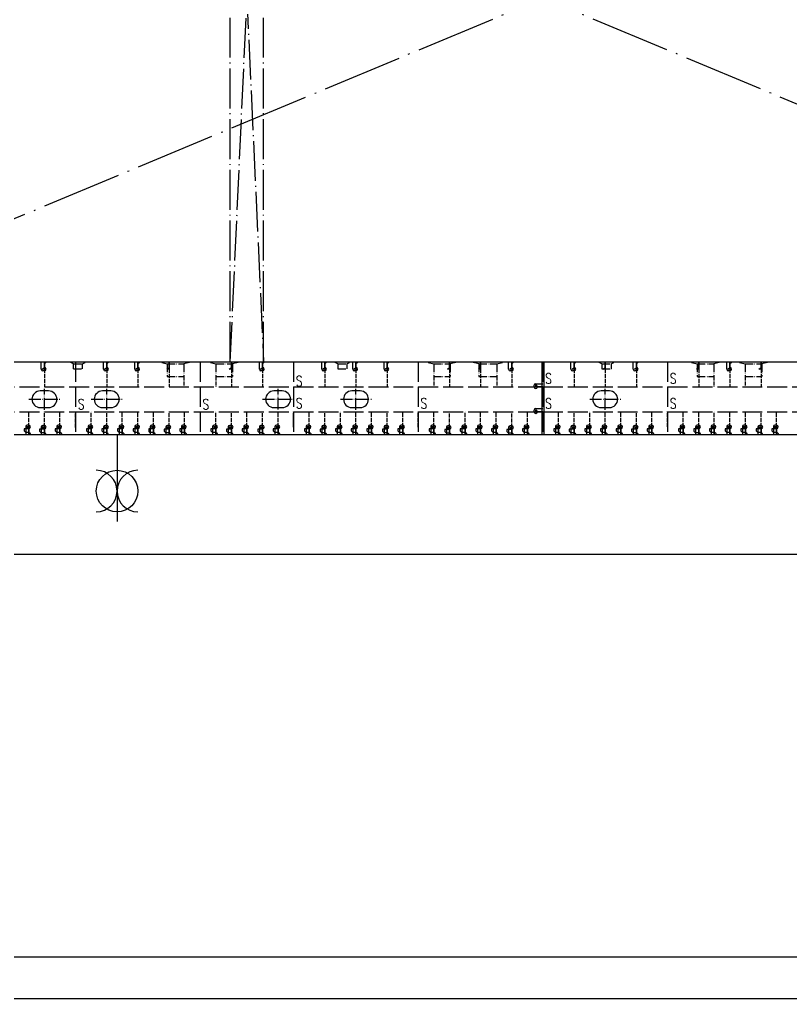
# Model space of a CAD drawing. Extents: x 373818 to 564480, y 322172 to 634257.
# Drawn here: x 489853 to 508432, y 592157 to 615705 of the extents above; entities that cross this region are included whole.
import ezdxf

# ---------------------------------------------------------------- set-up
doc = ezdxf.new("R2010")
doc.units = 0
doc.header["$LTSCALE"] = 40
doc.header["$MEASUREMENT"] = 0
for name, pattern in [('ACAD_ISO02W100', [15, 12, -3]), ('ACAD_ISO04W100', [30.5, 24, -3, 0.5, -3]), ('ACAD_ISO05W100', [34, 24, -3, 0.5, -3, 0.5, -3])]:
    doc.linetypes.add(name, pattern=pattern)
doc.layers.get('0').update_dxf_attribs({"linetype": 'CONTINUOUS'})
for name, color, linetype in [('01CONTINUOUS', 2, 'CONTINUOUS'), ('11', 7, 'CONTINUOUS'), ('BT_ENG', 7, 'CONTINUOUS'), ('C-CEN', 4, 'ACAD_ISO04W100'), ('C-CON', 4, 'CONTINUOUS'), ('C-DAS', 4, 'ACAD_ISO02W100'), ('Y-CON', 2, 'CONTINUOUS'), ('Y-DAS', 2, 'ACAD_ISO02W100')]:
    doc.layers.add(name, color=color, linetype=linetype)
doc.styles.add('ROMANS', font='romans.shx', dxfattribs={"width": 0.75, "height": 250, "bigfont": 'hzdx.shx'})

# ---------------------------------------------------------------- blocks, each defined once
blk = doc.blocks.new('A$C3512239F')
at = {"color": 7, "linetype": 'ACAD_ISO04W100', "ltscale": 0.3}
for p, q in [((375, 0), (375, 500)), ((0, 250), (750, 250))]:
    blk.add_line(p, q, dxfattribs=at)
at = {"color": 7, "linetype": 'Continuous'}
for p, q in [((475, 450), (275, 450)), ((275, 50), (475, 50))]:
    blk.add_line(p, q, dxfattribs=at)
for centre, start, end in [((275, 250), 90, 270), ((475, 250), 270, 90)]:
    blk.add_arc(centre, 200, start, end, dxfattribs=at)
blk = doc.blocks.new('A$C771200ED')
at = {"layer": 'C-CON', "linetype": 'ACAD_ISO05W100', "ltscale": 0.2}
for p, q in [((135, 350), (535, 350)), ((135, 50), (135, 350)), ((535, 50), (535, 350)), ((0, 12), (135, 50)), ((0, 12), (0, 0)), ((135, 50), (535, 50)), ((670, 12), (535, 50)), ((670, 12), (670, 0))]:
    blk.add_line(p, q, dxfattribs=at)

msp = doc.modelspace()

# ---------------------------------------------------------------- linework, layer by layer
at = {"color": 7, "ltscale": 0.2}
for p, q in [((490375.32, 607291.66), (490375.32, 607469.88)), ((491875.32, 607291.66), (491875.32, 607469.88)), ((492625.32, 607291.66), (492625.32, 607469.88)), ((495625.32, 607291.66), (495625.32, 607469.88)), ((497125.32, 607291.66), (497125.32, 607469.88)), ((497875.32, 607291.66), (497875.32, 607469.88)), ((498625.32, 607291.66), (498625.32, 607469.88)), ((501625.32, 607291.66), (501625.32, 607469.88)), ((503125.32, 607291.66), (503125.32, 607469.88)), ((504625.32, 607291.66), (504625.32, 607469.88)), ((506875.32, 607291.66), (506875.32, 607469.88)), ((502272.1, 606944.88), (502450.32, 606944.88)), ((502272.1, 606344.88), (502450.32, 606344.88)), ((490000.32, 605912.04), (490000.32, 605719.88)), ((490750.32, 605912.04), (490750.32, 605719.88)), ((491500.32, 605912.04), (491500.32, 605719.88)), ((492250.32, 605912.04), (492250.32, 605719.88)), ((492625.32, 605912.04), (492625.32, 605719.88)), ((493000.32, 605912.04), (493000.32, 605719.88)), ((493750.32, 605912.04), (493750.32, 605719.88)), ((494500.32, 605912.04), (494500.32, 605719.88)), ((495250.32, 605912.04), (495250.32, 605719.88)), ((496000.32, 605912.04), (496000.32, 605719.88)), ((496750.32, 605912.04), (496750.32, 605719.88)), ((497500.32, 605912.04), (497500.32, 605719.88)), ((497875.32, 605912.04), (497875.32, 605719.88)), ((498250.32, 605912.04), (498250.32, 605719.88)), ((499000.32, 605912.04), (499000.32, 605719.88)), ((499750.32, 605912.04), (499750.32, 605719.88)), ((500500.32, 605912.04), (500500.32, 605719.88)), ((500875.32, 605912.04), (500875.32, 605719.88)), ((501250.32, 605912.04), (501250.32, 605719.88)), ((502000.32, 605912.04), (502000.32, 605719.88)), ((502750.32, 605912.04), (502750.32, 605719.88)), ((503500.32, 605912.04), (503500.32, 605719.88)), ((503875.32, 605912.04), (503875.32, 605719.88)), ((504250.32, 605912.04), (504250.32, 605719.88)), ((505000.32, 605912.04), (505000.32, 605719.88)), ((505750.32, 605912.04), (505750.32, 605719.88)), ((506125.31, 605911.08), (506125.31, 605732.86)), ((506500.32, 605912.04), (506500.32, 605719.88)), ((506875.32, 605912.04), (506875.32, 605719.88)), ((507250.32, 605912.04), (507250.32, 605719.88)), ((508000.32, 605912.04), (508000.32, 605719.88)), ((490075.32, 605857.57), (489960.32, 605857.57)), ((489960.32, 605857.57), (489960.32, 605808.02)), ((489960.32, 605850.11), (489960.32, 605800.56)), ((490000.32, 605768.02), (489960.32, 605808.02)), ((490075.33, 605768.02), (490000.32, 605768.02)), ((490450.32, 605850.81), (490335.32, 605850.81)), ((490335.32, 605850.81), (490335.32, 605801.26)), ((490375.32, 605761.26), (490335.32, 605801.26)), ((490375.32, 605905.28), (490375.32, 605727.06)), ((490450.33, 605761.26), (490375.32, 605761.26)), ((490825.32, 605857.57), (490710.32, 605857.57)), ((490710.32, 605857.57), (490710.32, 605808.02)), ((490750.32, 605768.02), (490710.32, 605808.02)), ((490825.33, 605768.02), (490750.32, 605768.02)), ((491575.32, 605857.57), (491460.32, 605857.57)), ((491460.32, 605857.57), (491460.32, 605808.02)), ((491460.32, 605850.11), (491460.32, 605800.56)), ((491500.32, 605768.02), (491460.32, 605808.02)), ((491575.33, 605768.02), (491500.32, 605768.02)), ((491950.32, 605857.57), (491835.32, 605857.57)), ((491835.32, 605857.57), (491835.32, 605808.02)), ((491875.32, 605768.02), (491835.32, 605808.02)), ((491875.32, 605905.28), (491875.32, 605727.06)), ((491950.33, 605768.02), (491875.32, 605768.02)), ((492325.32, 605857.57), (492210.32, 605857.57)), ((492210.32, 605857.57), (492210.32, 605808.02)), ((492250.32, 605768.02), (492210.32, 605808.02)), ((492325.33, 605768.02), (492250.32, 605768.02)), ((492700.32, 605857.57), (492585.32, 605857.57)), ((492585.32, 605857.57), (492585.32, 605808.02)), ((492625.32, 605768.02), (492585.32, 605808.02)), ((492700.33, 605768.02), (492625.32, 605768.02)), ((493075.32, 605857.57), (492960.32, 605857.57)), ((492960.32, 605857.57), (492960.32, 605808.02)), ((493000.32, 605768.02), (492960.32, 605808.02)), ((493075.33, 605768.02), (493000.32, 605768.02)), ((493450.32, 605850.81), (493335.32, 605850.81)), ((493335.32, 605850.81), (493335.32, 605801.26)), ((493375.32, 605761.26), (493335.32, 605801.26)), ((493375.32, 605905.28), (493375.32, 605727.06)), ((493450.33, 605761.26), (493375.32, 605761.26)), ((493825.32, 605857.57), (493710.32, 605857.57)), ((493710.32, 605857.57), (493710.32, 605808.02)), ((493750.32, 605768.02), (493710.32, 605808.02)), ((493825.33, 605768.02), (493750.32, 605768.02)), ((494460.32, 605857.57), (494460.32, 605808.02)), ((494575.32, 605857.57), (494460.32, 605857.57)), ((494500.32, 605768.02), (494460.32, 605808.02)), ((494575.33, 605768.02), (494500.32, 605768.02)), ((494835.32, 605850.81), (494835.32, 605801.26)), ((494950.32, 605850.81), (494835.32, 605850.81)), ((494875.32, 605761.26), (494835.32, 605801.26)), ((494875.32, 605905.28), (494875.32, 605727.06)), ((494950.33, 605761.26), (494875.32, 605761.26)), ((495325.32, 605857.57), (495210.32, 605857.57)), ((495210.32, 605857.57), (495210.32, 605808.02)), ((495250.32, 605768.02), (495210.32, 605808.02)), ((495325.33, 605768.02), (495250.32, 605768.02)), ((495700.32, 605850.81), (495585.32, 605850.81)), ((495585.32, 605850.81), (495585.32, 605801.26)), ((495625.32, 605761.26), (495585.32, 605801.26)), ((495625.32, 605905.28), (495625.32, 605727.06)), ((495700.33, 605761.26), (495625.32, 605761.26)), ((496075.32, 605857.57), (495960.32, 605857.57)), ((495960.32, 605857.57), (495960.32, 605808.02)), ((496000.32, 605768.02), (495960.32, 605808.02)), ((496075.33, 605768.02), (496000.32, 605768.02)), ((496825.32, 605857.57), (496710.32, 605857.57)), ((496710.32, 605857.57), (496710.32, 605808.02)), ((496750.32, 605768.02), (496710.32, 605808.02)), ((496825.33, 605768.02), (496750.32, 605768.02)), ((497200.32, 605850.81), (497085.32, 605850.81)), ((497085.32, 605850.81), (497085.32, 605801.26)), ((497125.32, 605761.26), (497085.32, 605801.26)), ((497125.32, 605905.28), (497125.32, 605727.06)), ((497200.33, 605761.26), (497125.32, 605761.26)), ((497575.32, 605857.57), (497460.32, 605857.57)), ((497460.32, 605857.57), (497460.32, 605808.02)), ((497500.32, 605768.02), (497460.32, 605808.02)), ((497575.33, 605768.02), (497500.32, 605768.02)), ((497950.32, 605857.57), (497835.32, 605857.57)), ((497835.32, 605857.57), (497835.32, 605808.02)), ((497875.32, 605768.02), (497835.32, 605808.02)), ((497950.33, 605768.02), (497875.32, 605768.02)), ((498325.32, 605857.57), (498210.32, 605857.57)), ((498210.32, 605857.57), (498210.32, 605808.02)), ((498250.32, 605768.02), (498210.32, 605808.02)), ((498325.33, 605768.02), (498250.32, 605768.02)), ((498700.32, 605850.81), (498585.32, 605850.81)), ((498585.32, 605850.81), (498585.32, 605801.26)), ((498625.32, 605761.26), (498585.32, 605801.26)), ((498625.32, 605905.28), (498625.32, 605727.06)), ((498700.33, 605761.26), (498625.32, 605761.26)), ((499075.32, 605857.57), (498960.32, 605857.57)), ((498960.32, 605857.57), (498960.32, 605808.02)), ((499000.32, 605768.02), (498960.32, 605808.02)), ((499075.33, 605768.02), (499000.32, 605768.02)), ((499825.32, 605857.57), (499710.32, 605857.57)), ((499710.32, 605857.57), (499710.32, 605808.02)), ((499750.32, 605768.02), (499710.32, 605808.02)), ((499825.33, 605768.02), (499750.32, 605768.02)), ((500200.32, 605844.03), (500085.32, 605844.03)), ((500085.32, 605844.03), (500085.32, 605794.48)), ((500125.32, 605754.48), (500085.32, 605794.48)), ((500125.32, 605898.49), (500125.32, 605720.28)), ((500200.33, 605754.48), (500125.32, 605754.48)), ((500575.32, 605857.57), (500460.32, 605857.57)), ((500460.32, 605857.57), (500460.32, 605808.02)), ((500500.32, 605768.02), (500460.32, 605808.02)), ((500575.33, 605768.02), (500500.32, 605768.02)), ((500950.32, 605857.57), (500835.32, 605857.57)), ((500835.32, 605857.57), (500835.32, 605808.02)), ((500875.32, 605768.02), (500835.32, 605808.02)), ((500950.33, 605768.02), (500875.32, 605768.02)), ((501325.32, 605857.57), (501210.32, 605857.57)), ((501210.32, 605857.57), (501210.32, 605808.02)), ((501250.32, 605768.02), (501210.32, 605808.02)), ((501325.33, 605768.02), (501250.32, 605768.02)), ((501700.32, 605844.03), (501585.32, 605844.03)), ((501585.32, 605844.03), (501585.32, 605794.48)), ((501625.32, 605754.48), (501585.32, 605794.48)), ((501625.32, 605898.49), (501625.32, 605720.28)), ((501700.33, 605754.48), (501625.32, 605754.48)), ((502075.32, 605857.57), (501960.32, 605857.57)), ((501960.32, 605857.57), (501960.32, 605808.02)), ((502000.32, 605768.02), (501960.32, 605808.02)), ((502075.33, 605768.02), (502000.32, 605768.02)), ((502825.32, 605857.57), (502710.32, 605857.57)), ((502710.32, 605857.57), (502710.32, 605808.02)), ((502710.32, 605850.11), (502710.32, 605800.56)), ((502750.32, 605768.02), (502710.32, 605808.02)), ((502825.33, 605768.02), (502750.32, 605768.02)), ((503200.32, 605850.81), (503085.32, 605850.81)), ((503085.32, 605850.81), (503085.32, 605801.26)), ((503125.32, 605761.26), (503085.32, 605801.26)), ((503125.32, 605905.28), (503125.32, 605727.06)), ((503200.33, 605761.26), (503125.32, 605761.26)), ((503575.32, 605857.57), (503460.32, 605857.57)), ((503460.32, 605857.57), (503460.32, 605808.02)), ((503500.32, 605768.02), (503460.32, 605808.02)), ((503575.33, 605768.02), (503500.32, 605768.02)), ((503950.32, 605857.57), (503835.32, 605857.57)), ((503835.32, 605857.57), (503835.32, 605808.02)), ((503875.32, 605768.02), (503835.32, 605808.02)), ((503950.33, 605768.02), (503875.32, 605768.02)), ((504325.32, 605857.57), (504210.32, 605857.57)), ((504210.32, 605857.57), (504210.32, 605808.02)), ((504250.32, 605768.02), (504210.32, 605808.02)), ((504325.33, 605768.02), (504250.32, 605768.02)), ((504700.31, 605849.83), (504585.31, 605849.83)), ((504585.31, 605849.83), (504585.31, 605800.28)), ((504625.31, 605760.28), (504585.31, 605800.28)), ((504625.31, 605904.29), (504625.31, 605726.08)), ((504700.32, 605760.28), (504625.31, 605760.28)), ((505075.32, 605857.57), (504960.32, 605857.57)), ((504960.32, 605857.57), (504960.32, 605808.02)), ((505000.32, 605768.02), (504960.32, 605808.02)), ((505075.33, 605768.02), (505000.32, 605768.02)), ((505825.32, 605857.57), (505710.32, 605857.57)), ((505710.32, 605857.57), (505710.32, 605808.02)), ((505750.32, 605768.02), (505710.32, 605808.02)), ((505825.33, 605768.02), (505750.32, 605768.02)), ((506200.31, 605856.61), (506085.31, 605856.61)), ((506085.31, 605856.61), (506085.31, 605807.06)), ((506125.31, 605767.06), (506085.31, 605807.06)), ((506200.32, 605767.06), (506125.31, 605767.06)), ((506575.32, 605857.57), (506460.32, 605857.57)), ((506460.32, 605857.57), (506460.32, 605808.02)), ((506500.32, 605768.02), (506460.32, 605808.02)), ((506575.33, 605768.02), (506500.32, 605768.02)), ((506950.32, 605857.57), (506835.32, 605857.57)), ((506835.32, 605857.57), (506835.32, 605808.02)), ((506875.32, 605768.02), (506835.32, 605808.02)), ((506950.33, 605768.02), (506875.32, 605768.02)), ((507325.32, 605857.57), (507210.32, 605857.57)), ((507210.32, 605857.57), (507210.32, 605808.02)), ((507250.32, 605768.02), (507210.32, 605808.02)), ((507325.33, 605768.02), (507250.32, 605768.02)), ((507700.32, 605857.57), (507585.32, 605857.57)), ((507585.32, 605857.57), (507585.32, 605808.02)), ((507625.32, 605768.02), (507585.32, 605808.02)), ((507625.32, 605905.28), (507625.32, 605727.06)), ((507700.33, 605768.02), (507625.32, 605768.02)), ((508075.32, 605857.57), (507960.32, 605857.57)), ((507960.32, 605857.57), (507960.32, 605808.02)), ((508000.32, 605768.02), (507960.32, 605808.02)), ((508075.33, 605768.02), (508000.32, 605768.02))]:
    msp.add_line(p, q, dxfattribs=at)
for p, q in [((490450.32, 607256.66), (490410.32, 607256.66)), ((491950.32, 607256.66), (491910.32, 607256.66)), ((492700.32, 607256.66), (492660.32, 607256.66)), ((495700.32, 607256.66), (495660.32, 607256.66)), ((497200.32, 607256.66), (497160.32, 607256.66)), ((497950.32, 607256.66), (497910.32, 607256.66)), ((498700.32, 607256.66), (498660.32, 607256.66)), ((501700.32, 607256.66), (501660.32, 607256.66)), ((503200.32, 607256.66), (503160.32, 607256.66)), ((504700.32, 607256.66), (504660.32, 607256.66)), ((506950.32, 607256.66), (506910.32, 607256.66)), ((502237.1, 606869.88), (502237.1, 606909.88)), ((502237.1, 606269.88), (502237.1, 606309.88)), ((490075.32, 605947.04), (490035.32, 605947.04)), ((490450.32, 605940.28), (490410.32, 605940.28)), ((490825.32, 605947.04), (490785.32, 605947.04)), ((491575.32, 605947.04), (491535.32, 605947.04)), ((491950.32, 605940.28), (491910.32, 605940.28)), ((492325.32, 605947.04), (492285.32, 605947.04)), ((492700.32, 605947.04), (492660.32, 605947.04)), ((493075.32, 605947.04), (493035.32, 605947.04)), ((493450.32, 605940.28), (493410.32, 605940.28)), ((493825.32, 605947.04), (493785.32, 605947.04)), ((494575.32, 605947.04), (494535.32, 605947.04)), ((494950.32, 605940.28), (494910.32, 605940.28)), ((495325.32, 605947.04), (495285.32, 605947.04)), ((495700.32, 605940.28), (495660.32, 605940.28)), ((496075.32, 605947.04), (496035.32, 605947.04)), ((496825.32, 605947.04), (496785.32, 605947.04)), ((497200.32, 605940.28), (497160.32, 605940.28)), ((497575.32, 605947.04), (497535.32, 605947.04)), ((497950.32, 605947.04), (497910.32, 605947.04)), ((498325.32, 605947.04), (498285.32, 605947.04)), ((498700.32, 605940.28), (498660.32, 605940.28)), ((499075.32, 605947.04), (499035.32, 605947.04)), ((499825.32, 605947.04), (499785.32, 605947.04)), ((500200.32, 605933.49), (500160.32, 605933.49)), ((500575.32, 605947.04), (500535.32, 605947.04)), ((500950.32, 605947.04), (500910.32, 605947.04)), ((501325.32, 605947.04), (501285.32, 605947.04)), ((501700.32, 605933.49), (501660.32, 605933.49)), ((502075.32, 605947.04), (502035.32, 605947.04)), ((502825.32, 605947.04), (502785.32, 605947.04)), ((503200.32, 605940.28), (503160.32, 605940.28)), ((503575.32, 605947.04), (503535.32, 605947.04)), ((503950.32, 605947.04), (503910.32, 605947.04)), ((504325.32, 605947.04), (504285.32, 605947.04)), ((504700.31, 605939.29), (504660.31, 605939.29)), ((505075.32, 605947.04), (505035.32, 605947.04)), ((505825.32, 605947.04), (505785.32, 605947.04)), ((506200.31, 605946.08), (506160.31, 605946.08)), ((506575.32, 605947.04), (506535.32, 605947.04)), ((506950.32, 605947.04), (506910.32, 605947.04)), ((507325.32, 605947.04), (507285.32, 605947.04)), ((507700.32, 605940.28), (507660.32, 605940.28)), ((508075.32, 605947.04), (508035.32, 605947.04)), ((492199.82, 605719.88), (492199.82, 603628.77)), ((451450.32, 602843.34), (526450.32, 602843.34))]:
    msp.add_line(p, q)
at = {"color": 2}
msp.add_line((447392.4, 593156.63), (562792.4, 593156.63), dxfattribs=at)
msp.add_circle((492199.82, 604362.73), 500)
for centre, radius, start, end in [((490450.32, 607296.66), 40, 270, 90), ((491950.32, 607296.66), 40, 270, 90), ((492700.32, 607296.66), 40, 270, 90), ((495700.32, 607296.66), 40, 270, 90), ((497200.32, 607296.66), 40, 270, 90), ((497950.32, 607296.66), 40, 270, 90), ((498700.32, 607296.66), 40, 270, 90), ((501700.32, 607296.66), 40, 270, 90), ((503200.32, 607296.66), 40, 270, 90), ((504700.32, 607296.66), 40, 270, 90), ((506950.32, 607296.66), 40, 270, 90), ((490410.32, 607291.66), 35, 180, 270), ((491910.32, 607291.66), 35, 180, 270), ((492660.32, 607291.66), 35, 180, 270), ((495660.32, 607291.66), 35, 180, 270), ((497160.32, 607291.66), 35, 180, 270), ((497910.32, 607291.66), 35, 180, 270), ((498660.32, 607291.66), 35, 180, 270), ((501660.32, 607291.66), 35, 180, 270), ((503160.32, 607291.66), 35, 180, 270), ((504660.32, 607291.66), 35, 180, 270), ((506910.32, 607291.66), 35, 180, 270), ((502272.1, 606909.88), 35, 90, 180), ((502277.1, 606869.88), 40, 180, 0), ((502272.1, 606309.88), 35, 90, 180), ((502277.1, 606269.88), 40, 180, 0), ((490035.32, 605912.04), 35, 90, 180), ((490075.32, 605907.04), 40, 270, 90), ((490410.32, 605905.28), 35, 90, 180), ((490450.32, 605900.28), 40, 270, 90), ((490785.32, 605912.04), 35, 90, 180), ((490825.32, 605907.04), 40, 270, 90), ((491535.32, 605912.04), 35, 90, 180), ((491575.32, 605907.04), 40, 270, 90), ((491910.32, 605905.28), 35, 90, 180), ((491950.32, 605900.28), 40, 270, 90), ((492285.32, 605912.04), 35, 90, 180), ((492325.32, 605907.04), 40, 270, 90), ((492660.32, 605912.04), 35, 90, 180), ((492700.32, 605907.04), 40, 270, 90), ((493035.32, 605912.04), 35, 90, 180), ((493075.32, 605907.04), 40, 270, 90), ((493410.32, 605905.28), 35, 90, 180), ((493450.32, 605900.28), 40, 270, 90), ((493785.32, 605912.04), 35, 90, 180), ((493825.32, 605907.04), 40, 270, 90), ((494535.32, 605912.04), 35, 90, 180), ((494575.32, 605907.04), 40, 270, 90), ((494910.32, 605905.28), 35, 90, 180), ((494950.32, 605900.28), 40, 270, 90), ((495285.32, 605912.04), 35, 90, 180), ((495325.32, 605907.04), 40, 270, 90), ((495660.32, 605905.28), 35, 90, 180), ((495700.32, 605900.28), 40, 270, 90), ((496035.32, 605912.04), 35, 90, 180), ((496075.32, 605907.04), 40, 270, 90), ((496785.32, 605912.04), 35, 90, 180), ((496825.32, 605907.04), 40, 270, 90), ((497160.32, 605905.28), 35, 90, 180), ((497200.32, 605900.28), 40, 270, 90), ((497535.32, 605912.04), 35, 90, 180), ((497575.32, 605907.04), 40, 270, 90), ((497910.32, 605912.04), 35, 90, 180), ((497950.32, 605907.04), 40, 270, 90), ((498285.32, 605912.04), 35, 90, 180), ((498325.32, 605907.04), 40, 270, 90), ((498660.32, 605905.28), 35, 90, 180), ((498700.32, 605900.28), 40, 270, 90), ((499035.32, 605912.04), 35, 90, 180), ((499075.32, 605907.04), 40, 270, 90), ((499785.32, 605912.04), 35, 90, 180), ((499825.32, 605907.04), 40, 270, 90), ((500160.32, 605898.49), 35, 90, 180), ((500200.32, 605893.49), 40, 270, 90), ((500535.32, 605912.04), 35, 90, 180), ((500575.32, 605907.04), 40, 270, 90), ((500910.32, 605912.04), 35, 90, 180), ((500950.32, 605907.04), 40, 270, 90), ((501285.32, 605912.04), 35, 90, 180), ((501325.32, 605907.04), 40, 270, 90), ((501660.32, 605898.49), 35, 90, 180), ((501700.32, 605893.49), 40, 270, 90), ((502035.32, 605912.04), 35, 90, 180), ((502075.32, 605907.04), 40, 270, 90), ((502785.32, 605912.04), 35, 90, 180), ((502825.32, 605907.04), 40, 270, 90), ((503160.32, 605905.28), 35, 90, 180), ((503200.32, 605900.28), 40, 270, 90), ((503535.32, 605912.04), 35, 90, 180), ((503575.32, 605907.04), 40, 270, 90), ((503910.32, 605912.04), 35, 90, 180), ((503950.32, 605907.04), 40, 270, 90), ((504285.32, 605912.04), 35, 90, 180), ((504325.32, 605907.04), 40, 270, 90), ((504660.31, 605904.29), 35, 90, 180), ((504700.31, 605899.29), 40, 270, 90), ((505035.32, 605912.04), 35, 90, 180), ((505075.32, 605907.04), 40, 270, 90), ((505785.32, 605912.04), 35, 90, 180), ((505825.32, 605907.04), 40, 270, 90), ((506160.31, 605911.08), 35, 90, 180), ((506200.31, 605906.08), 40, 270, 90), ((506535.32, 605912.04), 35, 90, 180), ((506575.32, 605907.04), 40, 270, 90), ((506910.32, 605912.04), 35, 90, 180), ((506950.32, 605907.04), 40, 270, 90), ((507285.32, 605912.04), 35, 90, 180), ((507325.32, 605907.04), 40, 270, 90), ((507660.32, 605905.28), 35, 90, 180), ((507700.32, 605900.28), 40, 270, 90), ((508035.32, 605912.04), 35, 90, 180), ((508075.32, 605907.04), 40, 270, 90), ((491699.82, 604362.73), 500, 270, 90), ((492699.82, 604362.73), 500, 90, 270)]:
    msp.add_arc(centre, radius, start, end)
at = {"color": 7, "ltscale": 0.2}
for centre, start, end in [((490450.33, 607480.66), 270, 346.127404), ((491950.33, 607480.66), 270, 346.127404), ((492700.33, 607480.66), 270, 346.127404), ((495700.33, 607480.66), 270, 346.127404), ((497200.33, 607480.66), 270, 346.127404), ((497950.33, 607480.66), 270, 346.127404), ((498700.33, 607480.66), 270, 346.127404), ((501700.33, 607480.66), 270, 346.127404), ((503200.33, 607480.66), 270, 346.127404), ((504700.33, 607480.66), 270, 346.127404), ((506950.33, 607480.66), 270, 346.127404), ((502461.11, 606869.87), 180, 256.127404), ((502461.11, 606269.87), 180, 256.127404), ((490075.33, 605723.03), 355.977553, 90), ((490450.33, 605716.27), 4.598822, 90), ((490825.33, 605723.03), 355.977553, 90), ((491575.33, 605723.03), 355.977553, 90), ((491950.33, 605716.27), 4.598822, 90), ((492325.33, 605723.03), 355.977553, 90), ((492700.33, 605723.03), 355.977553, 90), ((493075.33, 605723.03), 355.977553, 90), ((493450.33, 605716.27), 4.598822, 90), ((493825.33, 605723.03), 355.977553, 90), ((494575.33, 605723.03), 355.977553, 90), ((494950.33, 605716.27), 4.598822, 90), ((495325.33, 605723.03), 355.977553, 90), ((495700.33, 605716.27), 4.598822, 90), ((496075.33, 605723.03), 355.977553, 90), ((496825.33, 605723.03), 355.977553, 90), ((497200.33, 605716.27), 4.598822, 90), ((497575.33, 605723.03), 355.977553, 90), ((497950.33, 605723.03), 355.977553, 90), ((498325.33, 605723.03), 355.977553, 90), ((498700.33, 605716.27), 4.598822, 90), ((499075.33, 605723.03), 355.977553, 90), ((499825.33, 605723.03), 355.977553, 90), ((500200.33, 605709.49), 13.352417, 90), ((500575.33, 605723.03), 355.977553, 90), ((500950.33, 605723.03), 355.977553, 90), ((501325.33, 605723.03), 355.977553, 90), ((501700.33, 605709.49), 13.352417, 90), ((502075.33, 605723.03), 355.977553, 90), ((502825.33, 605723.03), 355.977553, 90), ((503200.33, 605716.27), 360, 90), ((503575.33, 605723.03), 355.977553, 90), ((503950.33, 605723.03), 355.977553, 90), ((504325.33, 605723.03), 355.977553, 90), ((504700.32, 605715.29), 360, 90), ((505075.33, 605723.03), 355.977553, 90), ((505825.33, 605723.03), 355.977553, 90), ((506200.32, 605722.07), 360, 90), ((506575.33, 605723.03), 355.977553, 90), ((506950.33, 605723.03), 355.977553, 90), ((507325.33, 605723.03), 355.977553, 90), ((507700.33, 605716.27), 4.598822, 90), ((508075.33, 605723.03), 355.977553, 90)]:
    msp.add_arc(centre, 44.99, start, end, dxfattribs=at)
at = {"layer": '01CONTINUOUS'}
for p, q in [((450690.32, 607469.88), (526450.32, 607469.88)), ((451450.32, 607469.88), (526450.32, 607469.88)), ((455541.17, 605719.88), (524572.13, 605719.88))]:
    msp.add_line(p, q, dxfattribs=at)
msp.add_lwpolyline([(448615.58, 606296.25), (449600.32, 606126.98), (451164.82, 605930.28), (451228.22, 605923.88), (452850.32, 605796.78), (453803.02, 605751.48), (455541.22, 605719.88), (459350.32, 605719.88), (465850.32, 605719.88), (476450.32, 605719.88), (515850.32, 605719.88)], dxfattribs=at)
at = {"layer": '11', "color": 7, "linetype": 'Continuous'}
for p, q in [((502425.32, 607466.36), (502425.32, 605719.88)), ((502475.32, 607466.36), (502475.32, 605719.88))]:
    msp.add_line(p, q, dxfattribs=at)
at = {"layer": 'BT_ENG'}
msp.add_line((444892.4, 592156.63), (563792.4, 592156.63), dxfattribs=at)
at = {"layer": 'C-CEN', "ltscale": 2}
for p, q in [((523450.32, 607469.88), (481450.32, 624969.88)), ((481450.32, 607469.88), (523450.32, 624969.88))]:
    msp.add_line(p, q, dxfattribs=at)
at = {"layer": 'C-CEN'}
for p, q in [((494925.32, 624969.88), (495725.32, 607469.88)), ((494925.32, 607469.88), (495725.32, 624969.88)), ((494925.32, 607469.88), (494925.32, 624969.88)), ((495725.32, 607469.88), (495725.32, 624969.88))]:
    msp.add_line(p, q, dxfattribs=at)
at = {"layer": 'C-CON', "linetype": 'ACAD_ISO05W100', "ltscale": 0.2}
for p, q in [((491085.32, 607469.88), (491085.32, 607457.88)), ((491085.32, 607469.88), (491085.32, 607457.88)), ((491150.32, 607419.88), (491085.32, 607457.88)), ((491150.32, 607419.88), (491085.32, 607457.88)), ((491150.32, 607419.88), (491370.32, 607419.88)), ((491150.32, 607419.88), (491370.32, 607419.88)), ((491150.32, 607299.88), (491150.32, 607419.88)), ((491370.32, 607419.88), (491435.32, 607457.88)), ((491370.32, 607419.88), (491435.32, 607457.88)), ((491370.32, 607299.88), (491370.32, 607419.88)), ((491435.32, 607469.88), (491435.32, 607457.88)), ((491435.32, 607469.88), (491435.32, 607457.88)), ((497445.32, 607469.88), (497445.32, 607457.88)), ((497445.32, 607469.88), (497445.32, 607457.88)), ((497510.32, 607419.88), (497445.32, 607457.88)), ((497510.32, 607419.88), (497445.32, 607457.88)), ((497510.32, 607419.88), (497730.32, 607419.88)), ((497510.32, 607419.88), (497730.32, 607419.88)), ((497510.32, 607419.88), (497510.32, 607299.88)), ((497730.32, 607419.88), (497795.32, 607457.88)), ((497730.32, 607419.88), (497795.32, 607457.88)), ((497730.32, 607419.88), (497730.32, 607299.88)), ((497795.32, 607469.88), (497795.32, 607457.88)), ((497795.32, 607469.88), (497795.32, 607457.88)), ((500770.32, 607457.88), (500770.32, 607469.88)), ((500770.32, 607457.88), (500770.32, 607469.88)), ((500905.32, 607419.88), (500770.32, 607457.88)), ((500905.32, 607419.88), (500770.32, 607457.88)), ((500905.32, 607419.88), (501340.32, 607419.88)), ((500905.32, 607419.88), (500905.32, 607119.88)), ((500905.32, 607419.88), (500905.32, 607119.88)), ((500905.32, 607419.88), (501340.32, 607419.88)), ((501340.32, 607419.88), (501475.32, 607457.88)), ((501340.32, 607419.88), (501475.32, 607457.88)), ((501340.32, 607419.88), (501340.32, 607119.88)), ((501340.32, 607419.88), (501340.32, 607119.88)), ((501475.32, 607457.88), (501475.32, 607469.88)), ((501475.32, 607457.88), (501475.32, 607469.88)), ((503805.32, 607469.88), (503805.32, 607457.88)), ((503805.32, 607469.88), (503805.32, 607457.88)), ((503870.32, 607419.88), (503805.32, 607457.88)), ((503870.32, 607419.88), (503805.32, 607457.88)), ((503870.32, 607419.88), (504090.32, 607419.88)), ((503870.32, 607419.88), (504090.32, 607419.88)), ((503870.32, 607419.88), (503870.32, 607299.88)), ((504090.32, 607419.88), (504155.32, 607457.88)), ((504090.32, 607419.88), (504155.32, 607457.88)), ((504090.32, 607419.88), (504090.32, 607299.88)), ((504155.32, 607469.88), (504155.32, 607457.88)), ((504155.32, 607469.88), (504155.32, 607457.88)), ((491150.32, 607299.88), (491370.32, 607299.88)), ((497510.32, 607299.88), (497730.32, 607299.88)), ((500905.32, 607119.88), (501340.32, 607119.88)), ((500905.32, 607119.88), (501340.32, 607119.88)), ((503870.32, 607299.88), (504090.32, 607299.88))]:
    msp.add_line(p, q, dxfattribs=at)
at = {"layer": 'C-DAS'}
for p, q in [((451450.32, 606869.88), (532450.32, 606869.88)), ((451450.32, 606269.88), (527200.32, 606269.88))]:
    msp.add_line(p, q, dxfattribs=at)
at = {"layer": 'Y-CON'}
for p, q in [((490450.32, 607296.66), (490450.32, 607469.88)), ((491950.32, 607296.66), (491950.32, 607469.88)), ((492700.32, 607296.66), (492700.32, 607469.88)), ((493450.32, 607296.66), (493450.32, 607469.88)), ((494950.32, 607296.66), (494950.32, 607469.88)), ((495700.32, 607296.66), (495700.32, 607469.88)), ((497200.32, 607296.66), (497200.32, 607469.88)), ((497950.32, 607296.66), (497950.32, 607469.88)), ((498700.32, 607296.66), (498700.32, 607469.88)), ((500200.32, 607296.66), (500200.32, 607469.88)), ((500950.32, 607296.66), (500950.32, 607469.88)), ((501700.32, 607296.66), (501700.32, 607469.88)), ((503200.32, 607296.66), (503200.32, 607469.88)), ((503950.32, 607296.66), (503950.32, 607469.88)), ((504700.32, 607296.66), (504700.32, 607469.88)), ((506200.32, 607296.66), (506200.32, 607469.88)), ((506950.32, 607296.66), (506950.32, 607469.88)), ((507700.32, 607296.66), (507700.32, 607469.88)), ((502277.1, 606869.88), (502450.32, 606869.88)), ((502277.1, 606269.88), (502450.32, 606269.88)), ((490075.32, 605907.04), (490075.32, 605719.88)), ((490825.32, 605907.04), (490825.32, 605719.88)), ((491575.32, 605907.04), (491575.32, 605719.88)), ((492325.32, 605907.04), (492325.32, 605719.88)), ((492700.32, 605907.04), (492700.32, 605719.88)), ((493075.32, 605907.04), (493075.32, 605719.88)), ((493825.32, 605907.04), (493825.32, 605719.88)), ((494575.32, 605907.04), (494575.32, 605719.88)), ((495325.32, 605907.04), (495325.32, 605719.88)), ((496075.32, 605907.04), (496075.32, 605719.88)), ((496825.32, 605907.04), (496825.32, 605719.88)), ((497575.32, 605907.04), (497575.32, 605719.88)), ((497950.32, 605907.04), (497950.32, 605719.88)), ((498325.32, 605907.04), (498325.32, 605719.88)), ((499075.32, 605907.04), (499075.32, 605719.88)), ((499825.32, 605907.04), (499825.32, 605719.88)), ((500575.32, 605907.04), (500575.32, 605719.88)), ((500950.32, 605907.04), (500950.32, 605719.88)), ((501325.32, 605907.04), (501325.32, 605719.88)), ((502075.32, 605907.04), (502075.32, 605719.88)), ((502825.32, 605907.04), (502825.32, 605719.88)), ((503575.32, 605907.04), (503575.32, 605719.88)), ((503950.32, 605907.04), (503950.32, 605719.88)), ((504325.32, 605907.04), (504325.32, 605719.88)), ((505075.32, 605907.04), (505075.32, 605719.88)), ((505825.32, 605907.04), (505825.32, 605719.88)), ((506575.32, 605907.04), (506575.32, 605719.88)), ((506950.32, 605907.04), (506950.32, 605719.88)), ((507325.32, 605907.04), (507325.32, 605719.88)), ((508075.32, 605907.04), (508075.32, 605719.88)), ((490450.32, 605900.28), (490450.32, 605720.28)), ((491950.32, 605900.28), (491950.32, 605720.28)), ((493450.32, 605900.28), (493450.32, 605720.28)), ((494950.32, 605900.28), (494950.32, 605720.28)), ((495700.32, 605900.28), (495700.32, 605720.28)), ((497200.32, 605900.28), (497200.32, 605720.28)), ((498700.32, 605900.28), (498700.32, 605720.28)), ((500200.32, 605893.49), (500200.32, 605719.88)), ((501700.32, 605893.49), (501700.32, 605713.49)), ((503200.32, 605900.28), (503200.32, 605720.28)), ((504700.31, 605899.29), (504700.31, 605719.29)), ((506200.31, 605906.08), (506200.31, 605726.08)), ((507700.32, 605900.28), (507700.32, 605720.28))]:
    msp.add_line(p, q, dxfattribs=at)
for points in [[(490450.32, 607469.88), (490450.32, 607296.66), (490400.32, 607296.66), (490450.32, 607336.66)], [(491950.32, 607469.88), (491950.32, 607296.66), (491900.32, 607296.66), (491950.32, 607336.66)], [(492700.32, 607469.88), (492700.32, 607296.66), (492650.32, 607296.66), (492700.32, 607336.66)], [(493450.32, 607469.88), (493450.32, 607296.66), (493400.32, 607296.66), (493450.32, 607336.66)], [(494950.32, 607469.88), (494950.32, 607296.66), (494900.32, 607296.66), (494950.32, 607336.66)], [(495700.32, 607469.88), (495700.32, 607296.66), (495650.32, 607296.66), (495700.32, 607336.66)], [(497200.32, 607469.88), (497200.32, 607296.66), (497150.32, 607296.66), (497200.32, 607336.66)], [(497950.32, 607469.88), (497950.32, 607296.66), (497900.32, 607296.66), (497950.32, 607336.66)], [(498700.32, 607469.88), (498700.32, 607296.66), (498650.32, 607296.66), (498700.32, 607336.66)], [(500200.32, 607469.88), (500200.32, 607296.66), (500150.32, 607296.66), (500200.32, 607336.66)], [(500950.32, 607469.88), (500950.32, 607296.66), (500900.32, 607296.66), (500950.32, 607336.66)], [(501700.32, 607469.88), (501700.32, 607296.66), (501650.32, 607296.66), (501700.32, 607336.66)], [(503200.32, 607469.88), (503200.32, 607296.66), (503150.32, 607296.66), (503200.32, 607336.66)], [(503950.32, 607469.88), (503950.32, 607296.66), (503900.32, 607296.66), (503950.32, 607336.66)], [(504700.32, 607469.88), (504700.32, 607296.66), (504650.32, 607296.66), (504700.32, 607336.66)], [(506200.32, 607469.88), (506200.32, 607296.66), (506150.32, 607296.66), (506200.32, 607336.66)], [(506950.32, 607469.88), (506950.32, 607296.66), (506900.32, 607296.66), (506950.32, 607336.66)], [(507700.32, 607469.88), (507700.32, 607296.66), (507650.32, 607296.66), (507700.32, 607336.66)], [(502450.32, 606869.88), (502277.1, 606869.88), (502277.1, 606919.88), (502317.1, 606869.88)], [(502450.32, 606269.88), (502277.1, 606269.88), (502277.1, 606319.88), (502317.1, 606269.88)], [(490075.32, 605727.04), (490075.32, 605907.04), (490025.32, 605907.04), (490075.32, 605867.04)], [(490825.32, 605727.04), (490825.32, 605907.04), (490775.32, 605907.04), (490825.32, 605867.04)], [(491575.32, 605727.04), (491575.32, 605907.04), (491525.32, 605907.04), (491575.32, 605867.04)], [(492325.32, 605727.04), (492325.32, 605907.04), (492275.32, 605907.04), (492325.32, 605867.04)], [(492700.32, 605727.04), (492700.32, 605907.04), (492650.32, 605907.04), (492700.32, 605867.04)], [(493075.32, 605727.04), (493075.32, 605907.04), (493025.32, 605907.04), (493075.32, 605867.04)], [(493825.32, 605727.04), (493825.32, 605907.04), (493775.32, 605907.04), (493825.32, 605867.04)], [(494575.32, 605727.04), (494575.32, 605907.04), (494525.32, 605907.04), (494575.32, 605867.04)], [(495325.32, 605727.04), (495325.32, 605907.04), (495275.32, 605907.04), (495325.32, 605867.04)], [(496075.32, 605727.04), (496075.32, 605907.04), (496025.32, 605907.04), (496075.32, 605867.04)], [(496825.32, 605727.04), (496825.32, 605907.04), (496775.32, 605907.04), (496825.32, 605867.04)], [(497575.32, 605727.04), (497575.32, 605907.04), (497525.32, 605907.04), (497575.32, 605867.04)], [(497950.32, 605727.04), (497950.32, 605907.04), (497900.32, 605907.04), (497950.32, 605867.04)], [(498325.32, 605727.04), (498325.32, 605907.04), (498275.32, 605907.04), (498325.32, 605867.04)], [(499075.32, 605727.04), (499075.32, 605907.04), (499025.32, 605907.04), (499075.32, 605867.04)], [(499825.32, 605727.04), (499825.32, 605907.04), (499775.32, 605907.04), (499825.32, 605867.04)], [(500575.32, 605727.04), (500575.32, 605907.04), (500525.32, 605907.04), (500575.32, 605867.04)], [(500950.32, 605727.04), (500950.32, 605907.04), (500900.32, 605907.04), (500950.32, 605867.04)], [(501325.32, 605727.04), (501325.32, 605907.04), (501275.32, 605907.04), (501325.32, 605867.04)], [(502075.32, 605727.04), (502075.32, 605907.04), (502025.32, 605907.04), (502075.32, 605867.04)], [(502825.32, 605727.04), (502825.32, 605907.04), (502775.32, 605907.04), (502825.32, 605867.04)], [(503575.32, 605727.04), (503575.32, 605907.04), (503525.32, 605907.04), (503575.32, 605867.04)], [(503950.32, 605727.04), (503950.32, 605907.04), (503900.32, 605907.04), (503950.32, 605867.04)], [(504325.32, 605727.04), (504325.32, 605907.04), (504275.32, 605907.04), (504325.32, 605867.04)], [(505075.32, 605727.04), (505075.32, 605907.04), (505025.32, 605907.04), (505075.32, 605867.04)], [(505825.32, 605727.04), (505825.32, 605907.04), (505775.32, 605907.04), (505825.32, 605867.04)], [(506575.32, 605727.04), (506575.32, 605907.04), (506525.32, 605907.04), (506575.32, 605867.04)], [(506950.32, 605727.04), (506950.32, 605907.04), (506900.32, 605907.04), (506950.32, 605867.04)], [(507325.32, 605727.04), (507325.32, 605907.04), (507275.32, 605907.04), (507325.32, 605867.04)], [(508075.32, 605727.04), (508075.32, 605907.04), (508025.32, 605907.04), (508075.32, 605867.04)], [(490450.32, 605720.28), (490450.32, 605900.28), (490400.32, 605900.28), (490450.32, 605860.28)], [(491950.32, 605720.28), (491950.32, 605900.28), (491900.32, 605900.28), (491950.32, 605860.28)], [(493450.32, 605720.28), (493450.32, 605900.28), (493400.32, 605900.28), (493450.32, 605860.28)], [(494950.32, 605720.28), (494950.32, 605900.28), (494900.32, 605900.28), (494950.32, 605860.28)], [(495700.32, 605720.28), (495700.32, 605900.28), (495650.32, 605900.28), (495700.32, 605860.28)], [(497200.32, 605720.28), (497200.32, 605900.28), (497150.32, 605900.28), (497200.32, 605860.28)], [(498700.32, 605720.28), (498700.32, 605900.28), (498650.32, 605900.28), (498700.32, 605860.28)], [(500200.32, 605719.88), (500200.32, 605893.49), (500150.32, 605893.49), (500200.32, 605853.49)], [(501700.32, 605713.49), (501700.32, 605893.49), (501650.32, 605893.49), (501700.32, 605853.49)], [(503200.32, 605720.28), (503200.32, 605900.28), (503150.32, 605900.28), (503200.32, 605860.28)], [(504700.31, 605721.19), (504700.31, 605899.29), (504650.31, 605899.29), (504700.31, 605859.29)], [(506200.31, 605726.08), (506200.31, 605906.08), (506150.31, 605906.08), (506200.31, 605866.08)], [(507700.32, 605720.28), (507700.32, 605900.28), (507650.32, 605900.28), (507700.32, 605860.28)]]:
    msp.add_lwpolyline(points, dxfattribs=at)
at = {"layer": 'Y-DAS'}
for p, q in [((491200.32, 607469.88), (491200.32, 605719.88)), ((494200.32, 607469.88), (494200.32, 605719.88)), ((496450.32, 607469.88), (496450.32, 605719.88)), ((499450.32, 607468.12), (499450.32, 605719.88)), ((502450.32, 607466.36), (502450.32, 605719.88)), ((505450.32, 607466.36), (505450.32, 605719.88))]:
    msp.add_line(p, q, dxfattribs=at)
at = {"layer": 'Y-DAS', "ltscale": 0.2}
for p, q in [((490450.32, 607296.66), (490450.32, 606869.88)), ((491950.32, 607296.66), (491950.32, 606869.88)), ((492700.32, 607296.66), (492700.32, 606869.88)), ((493450.32, 607296.66), (493450.32, 606869.88)), ((493809.49, 607119.88), (493809.49, 606869.88)), ((494580.32, 607119.88), (494580.32, 606869.88)), ((494950.32, 607296.66), (494950.32, 606869.88)), ((495700.32, 607296.66), (495700.32, 606869.88)), ((497200.32, 607296.66), (497200.32, 606869.88)), ((497950.32, 607296.66), (497950.32, 606869.88)), ((498700.32, 607296.66), (498700.32, 606869.88)), ((499820.32, 607119.88), (499820.32, 606869.88)), ((500200.32, 607296.66), (500200.32, 606869.88)), ((500950.32, 607296.66), (500950.32, 606869.88)), ((501340.32, 607119.88), (501340.32, 606869.88)), ((501700.32, 607296.66), (501700.32, 606869.88)), ((503200.32, 607296.66), (503200.32, 606869.88)), ((503950.32, 607296.66), (503950.32, 606869.88)), ((504700.32, 607296.66), (504700.32, 606869.88)), ((506200.32, 607296.66), (506200.32, 606869.88)), ((506560.32, 607119.88), (506560.32, 606869.88)), ((506950.32, 607296.66), (506950.32, 606869.88)), ((507320.32, 607119.88), (507320.32, 606869.88)), ((507700.32, 607296.66), (507700.32, 606869.88)), ((490075.32, 605907.04), (490075.32, 606269.88)), ((490450.32, 605900.28), (490450.32, 606271.48)), ((490825.32, 605907.04), (490825.32, 606269.88)), ((491200.32, 605893.49), (491200.32, 606264.7)), ((491575.32, 605907.04), (491575.32, 606269.88)), ((491950.32, 605900.28), (491950.32, 606271.48)), ((492325.32, 605907.04), (492325.32, 606269.88)), ((492700.32, 605907.04), (492700.32, 606269.88)), ((493075.32, 605907.04), (493075.32, 606269.88)), ((493450.32, 605900.28), (493450.32, 606271.48)), ((493825.32, 605907.04), (493825.32, 606269.88)), ((494575.32, 605907.04), (494575.32, 606269.88)), ((494950.32, 605900.28), (494950.32, 606271.48)), ((495325.32, 605907.04), (495325.32, 606269.88)), ((495700.32, 605900.28), (495700.32, 606271.48)), ((496075.32, 605907.04), (496075.32, 606269.88)), ((496450.32, 605900.28), (496450.32, 606271.48)), ((496825.32, 605907.04), (496825.32, 606269.88)), ((497200.32, 605900.28), (497200.32, 606271.48)), ((497575.32, 605907.04), (497575.32, 606269.88)), ((497950.32, 605907.04), (497950.32, 606269.88)), ((498325.32, 605907.04), (498325.32, 606269.88)), ((498700.32, 605900.28), (498700.32, 606271.48)), ((499075.32, 605907.04), (499075.32, 606269.88)), ((499450.32, 605900.28), (499450.32, 606271.48)), ((499825.32, 605907.04), (499825.32, 606269.88)), ((500200.32, 605893.49), (500200.32, 606264.7)), ((500575.32, 605907.04), (500575.32, 606269.88)), ((500950.32, 605907.04), (500950.32, 606269.88)), ((501325.32, 605907.04), (501325.32, 606269.88)), ((501700.32, 605893.49), (501700.32, 606264.7)), ((502075.32, 605907.04), (502075.32, 606269.88)), ((502450.32, 605900.28), (502450.32, 606271.48)), ((502825.32, 605907.04), (502825.32, 606269.88)), ((503200.32, 605900.28), (503200.32, 606271.48)), ((503575.32, 605907.04), (503575.32, 606269.88)), ((503950.32, 605907.04), (503950.32, 606269.88)), ((504325.32, 605907.04), (504325.32, 606269.88)), ((504700.31, 605899.29), (504700.31, 606270.5)), ((505075.32, 605907.04), (505075.32, 606269.88)), ((505450.31, 605906.08), (505450.31, 606277.28)), ((505825.32, 605907.04), (505825.32, 606269.88)), ((506200.31, 605906.08), (506200.31, 606277.28)), ((506575.32, 605907.04), (506575.32, 606269.88)), ((506950.32, 605907.04), (506950.32, 606269.88)), ((507325.32, 605907.04), (507325.32, 606269.88)), ((507700.32, 605900.28), (507700.32, 606271.48)), ((508075.32, 605907.04), (508075.32, 606269.88))]:
    msp.add_line(p, q, dxfattribs=at)
at = {"layer": 'Y-DAS', "ltscale": 0.3}
msp.add_line((496450.32, 605899.88), (496450.32, 606269.88), dxfattribs=at)

# ---------------------------------------------------------------- block references
at = {"xscale": -1}
for p, rotation in [((493274.49, 607469.88), 180), ((493274.49, 607469.88), 180.0000000000089), ((493274.49, 607469.88), 180.0000000000089), ((494445.32, 607469.88), 180.0000000000089), ((499685.32, 607469.88), 180), ((499685.32, 607469.88), 180.0000000000089), ((499685.32, 607469.88), 180.0000000000089), ((506025.32, 607469.88), 180), ((506025.32, 607469.88), 180.0000000000089), ((506025.32, 607469.88), 180.0000000000089), ((507185.32, 607469.88), 180), ((507185.32, 607469.88), 180.0000000000089), ((507185.32, 607469.88), 180.0000000000089)]:
    msp.add_blockref('A$C771200ED', p, dxfattribs=dict(at, rotation=rotation))
at = {"layer": 'C-CON'}
for p in [(490075.32, 606319.88), (491575.32, 606319.88), (495700.32, 606321.48), (497575.32, 606319.88), (503575.32, 606319.88)]:
    msp.add_blockref('A$C3512239F', p, dxfattribs=at)

# ---------------------------------------------------------------- texts
at = {"char_height": 250, "width": 4189.5335, "attachment_point": 1, "style": 'ROMANS'}
for insert in [(496505.96, 607133.58), (502505.96, 607196.34), (502505.96, 607196.34), (505505.96, 607196.34), (505505.96, 607196.34), (491255.96, 606575.29), (491255.96, 606575.29), (494255.96, 606574.85), (494255.96, 606574.85), (496505.96, 606599.85), (496505.96, 606599.85), (499505.96, 606598.1), (499505.96, 606598.1), (502505.96, 606596.34), (502505.96, 606596.34), (505505.96, 606596.34), (505505.96, 606596.34)]:
    msp.add_mtext('S', dxfattribs=dict(at, insert=insert))

doc.saveas('drawing.dxf')
